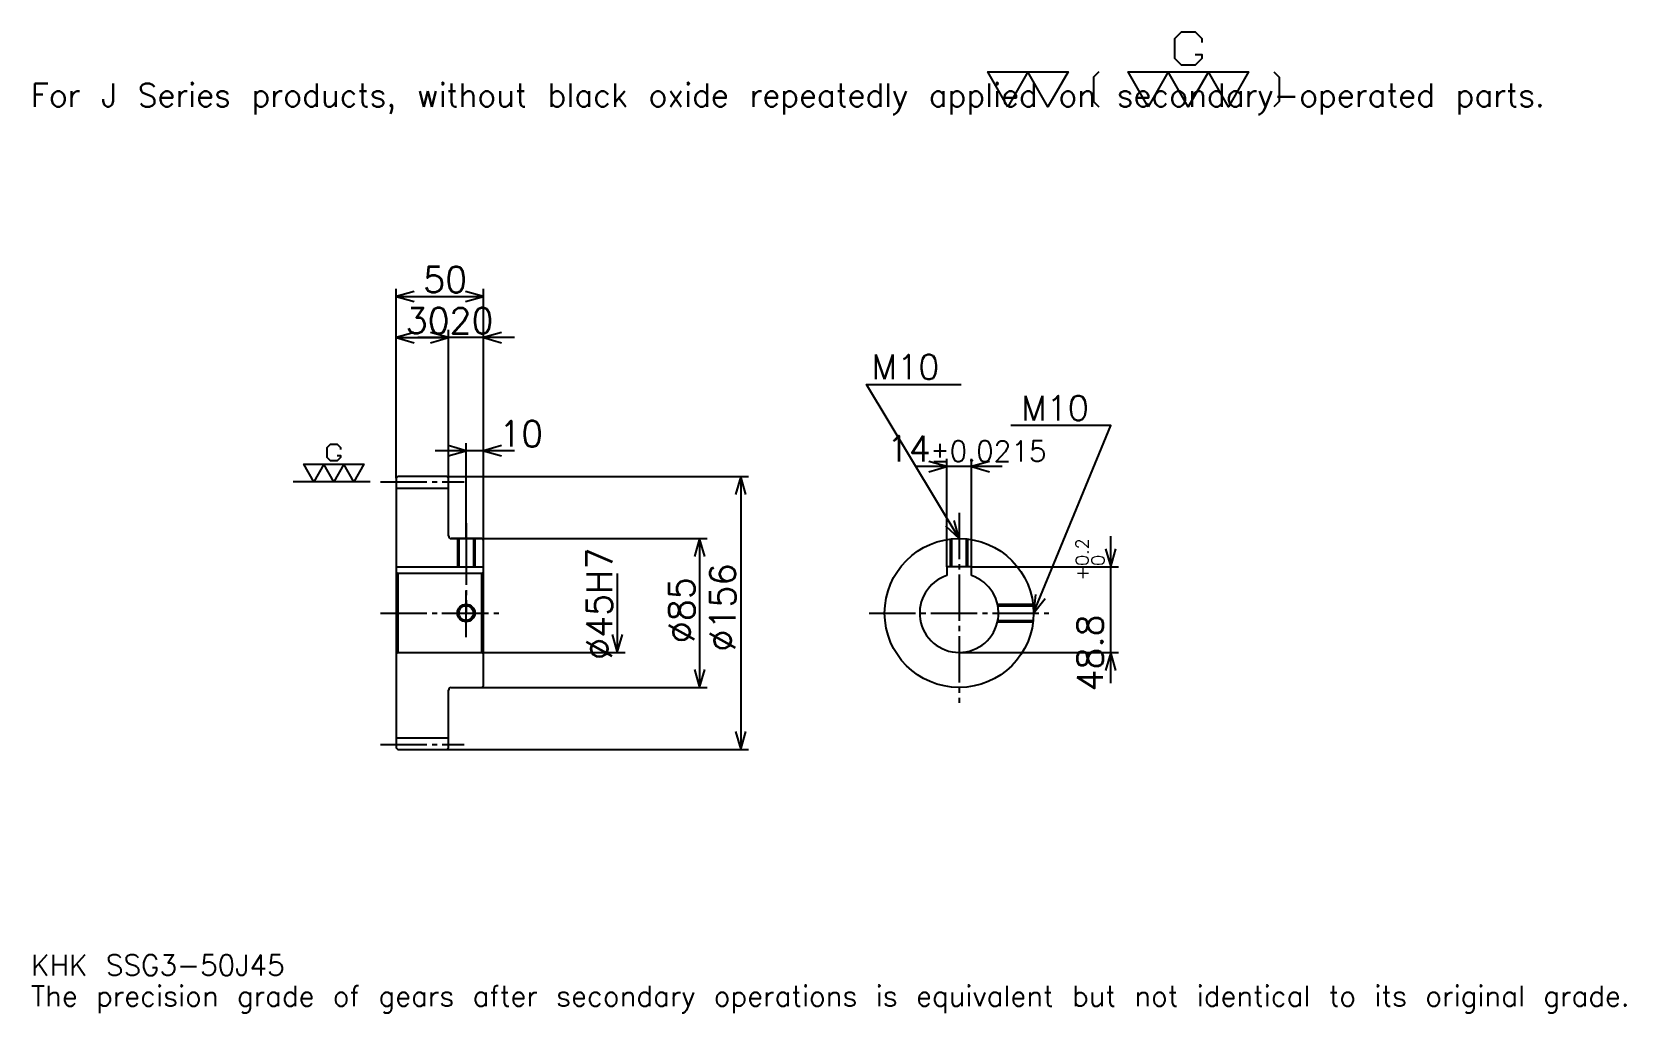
# Model space of a CAD drawing. Extents: x 30 to 940, y 11 to 571.
import ezdxf

# ---------------------------------------------------------------- set-up
doc = ezdxf.new("R2010")
doc.units = 0
doc.linetypes.add('DASHDOT', pattern=[35.217392, 26.413043, -2.934783, 2.934783, -2.934783])
doc.layers.get('0').update_dxf_attribs({"linetype": 'CONTINUOUS'})
doc.layers.add('DASHDOT', color=6, linetype='DASHDOT')
doc.styles.add('KANJI', font='TXT', dxfattribs={"bigfont": 'BIGFONT'})

msp = doc.modelspace()

# ---------------------------------------------------------------- linework, layer by layer
at = {"color": 5}
for p, q in [((237.717407, 317.184784), (237.717407, 424.304352)), ((237.717407, 419.902161), (287.717407, 419.902161)), ((287.717407, 317.184784), (287.717407, 424.304352)), ((267.717407, 317.184784), (267.717407, 400.826111)), ((237.717407, 396.42392), (267.717407, 396.42392)), ((305.326111, 396.42392), (250.108704, 396.42392)), ((305.326111, 331.858704), (260.108704, 331.858704)), ((277.717407, 317.184784), (277.717407, 336.260864)), ((583.739136, 322.771729), (534.521729, 322.771729)), ((552.130493, 265.484772), (552.130493, 327.17392)), ((566.130493, 265.484772), (566.130493, 327.17392)), ((237.717407, 316.184784), (237.717407, 317.184784)), ((266.717407, 317.184784), (287.717407, 317.184784)), ((267.717407, 316.184784), (267.717407, 317.184784)), ((277.717407, 281.684784), (277.717407, 317.184784)), ((277.717407, 281.684784), (277.717407, 317.184784)), ((287.717407, 317.184784), (438.858704, 317.184784)), ((287.717407, 280.684784), (287.717407, 317.184784)), ((434.456543, 317.184784), (434.456543, 161.184784)), ((645.652222, 199.07608), (645.652222, 283.093475)), ((269.217407, 281.684784), (287.717407, 281.684784)), ((287.717407, 281.684784), (415.380432, 281.684784)), ((410.978271, 281.684784), (410.978271, 196.684784)), ((566.130493, 265.484772), (650.054321, 265.484772)), ((364.021759, 261.684784), (364.021759, 216.684784)), ((287.717407, 216.684784), (368.42392, 216.684784)), ((559.130493, 216.684784), (650.054321, 216.684784)), ((269.217407, 196.684784), (287.717407, 196.684784)), ((287.717407, 196.684784), (415.380432, 196.684784)), ((266.717407, 161.184784), (287.717407, 161.184784)), ((287.717407, 161.184784), (438.858704, 161.184784))]:
    msp.add_line(p, q, dxfattribs=at)
at = {"color": 7}
msp.add_line((223.043488, 314.184784), (179.021759, 314.184784), dxfattribs=at)
at = {"color": 4}
for p, q in [((237.717407, 310.434784), (267.717407, 310.434784)), ((237.717407, 265.484772), (287.717407, 265.484772)), ((238.717407, 261.684784), (238.717407, 216.684784)), ((286.717407, 261.684784), (287.717407, 262.684784)), ((286.717407, 216.684784), (287.717407, 215.684784)), ((237.717407, 167.934784), (267.717407, 167.934784))]:
    msp.add_line(p, q, dxfattribs=at)
at = {"color": 7}
for points in [[(693.782654, 558.019531), (697.597839, 558.019531), (697.597839, 555.730408), (693.782654, 551.915222), (686.152222, 551.915222), (682.336975, 555.730408), (682.336975, 567.176086), (686.152222, 570.991272), (693.782654, 570.991272), (697.597839, 567.176086), (697.597839, 564.886963)], [(586.956543, 528.260864), (575.510864, 548.099976), (621.293518, 548.099976), (609.847839, 528.260864), (598.402222, 548.099976), (586.956543, 528.260864)], [(638.843506, 548.099976), (635.791321, 545.047852), (635.791321, 531.313049), (638.843506, 528.260864)], [(667.076111, 528.260864), (655.630432, 548.099976), (724.304382, 548.099976), (712.858704, 528.260864), (701.413086, 548.099976), (689.967407, 528.260864), (678.52179, 548.099976), (667.076111, 528.260864)], [(738.802185, 548.099976), (741.85437, 545.047852), (741.85437, 531.313049), (738.802185, 528.260864)], [(204.114151, 329.064148), (206.021759, 329.064148), (206.021759, 327.919556), (204.114151, 326.011963), (200.298935, 326.011963), (198.391327, 327.919556), (198.391327, 333.642395), (200.298935, 335.549988), (204.114151, 335.549988), (206.021759, 333.642395), (206.021759, 332.497833)], [(190.760895, 314.184784), (185.038055, 324.10434), (219.375015, 324.10434), (213.652191, 314.184784), (207.929367, 324.10434), (202.206543, 314.184784), (196.483719, 324.10434), (190.760895, 314.184784)]]:
    msp.add_lwpolyline(points, dxfattribs=at)
at = {"color": 5}
for points in [[(247.989151, 422.836975), (237.717407, 419.902161), (247.989151, 416.967407)], [(277.445679, 416.967407), (287.717407, 419.902161), (277.445679, 422.836975)], [(247.989151, 399.358704), (237.717407, 396.42392), (247.989151, 393.489136)], [(257.445679, 393.489136), (267.717407, 396.42392), (257.445679, 399.358704)], [(257.445679, 393.489136), (267.717407, 396.42392), (257.445679, 399.358704)], [(297.989136, 399.358704), (287.717407, 396.42392), (297.989136, 393.489136)], [(559.130493, 281.684784), (506.304352, 369.728271), (560.304321, 369.728271)], [(601.630493, 239.184784), (645.652222, 346.25), (588.717407, 346.25)], [(267.445679, 328.92392), (277.717407, 331.858704), (267.445679, 334.793488)], [(297.989136, 334.793488), (287.717407, 331.858704), (297.989136, 328.92392)], [(541.858765, 319.836975), (552.130493, 322.771729), (541.858765, 325.706543)], [(576.402222, 325.706543), (566.130493, 322.771729), (576.402222, 319.836975)], [(437.391327, 306.913055), (434.456543, 317.184784), (431.521759, 306.913055)], [(551.329102, 288.982788), (559.130493, 281.684784), (556.362244, 292.002655)], [(413.913055, 271.413055), (410.978271, 281.684784), (408.043488, 271.413055)], [(642.717407, 275.756531), (645.652222, 265.484772), (648.586975, 275.756531)], [(602.822266, 249.800858), (601.630493, 239.184784), (608.250854, 247.568802)], [(361.086975, 226.956528), (364.021759, 216.684784), (366.956543, 226.956528)], [(648.586975, 206.41304), (645.652222, 216.684784), (642.717407, 206.41304)], [(408.043488, 206.956528), (410.978271, 196.684784), (413.913055, 206.956528)], [(431.521759, 171.456512), (434.456543, 161.184784), (437.391327, 171.456512)]]:
    msp.add_lwpolyline(points, dxfattribs=at)
at = {"color": 4}
for points in [[(267.717407, 283.184784), (267.717407, 316.184784), (266.717407, 317.184784), (238.717407, 317.184784), (237.717407, 316.184784), (237.717407, 215.684784)], [(269.217407, 196.684784), (286.717407, 196.684784), (287.717407, 197.684784), (287.717407, 280.684784), (286.717407, 281.684784), (269.217407, 281.684784)], [(272.717407, 281.684784), (272.717407, 265.484772)], [(273.527405, 281.684784), (273.527405, 265.484772)], [(281.90741, 281.684784), (281.90741, 265.484772)], [(282.717407, 281.684784), (282.717407, 265.484772)], [(554.130493, 265.484772), (554.130493, 281.389648)], [(554.94043, 265.484772), (554.94043, 281.477722)], [(563.320435, 265.484772), (563.320435, 281.477722)], [(564.130493, 265.484772), (564.130493, 281.389648)], [(566.130493, 260.568176), (566.130493, 265.484772), (552.130493, 265.484772), (552.130493, 260.568176)], [(237.717407, 215.684784), (238.717407, 216.684784), (286.717407, 216.684784), (286.717407, 261.684784), (238.717407, 261.684784), (237.717407, 262.684784)], [(581.067871, 244.184784), (601.335327, 244.184784)], [(581.236877, 243.374786), (601.423401, 243.374786)], [(581.067871, 234.184784), (601.335327, 234.184784)], [(581.236877, 234.994781), (601.423401, 234.994781)], [(237.717407, 215.684784), (237.717407, 162.184784), (238.717407, 161.184784), (266.717407, 161.184784), (267.717407, 162.184784), (267.717407, 195.184784)]]:
    msp.add_lwpolyline(points, dxfattribs=at)
for centre, radius in [((559.130493, 239.184784), 42.5), ((277.717407, 239.184784), 4.19)]:
    msp.add_circle(centre, radius, dxfattribs=at)
at = {"color": 7}
msp.add_circle((277.717407, 239.184784), 5, dxfattribs=at)
at = {"color": 4}
for centre, radius, start, end in [((269.217407, 283.184784), 1.5, 180, 270), ((559.130493, 239.184784), 22.5, 108.12620381, 71.87379619), ((269.217407, 195.184784), 1.5, 90, 180)]:
    msp.add_arc(centre, radius, start, end, dxfattribs=at)
at = {"layer": 'DASHDOT', "color": 7}
for p, q in [((228.913055, 314.184784), (276.521759, 314.184784)), ((559.130493, 296.358704), (559.130493, 187.880432)), ((277.717407, 281.684784), (277.717407, 239.184784)), ((228.913055, 239.184784), (296.521759, 239.184784)), ((507.826111, 239.184784), (610.434814, 239.184784)), ((228.913055, 164.184784), (276.521759, 164.184784))]:
    msp.add_line(p, q, dxfattribs=at)
for points in [[(277.717407, 290.489136), (277.717407, 256.68042)], [(277.717407, 225.380432), (277.717407, 252.989136)], [(263.913055, 239.184784), (291.521759, 239.184784)]]:
    msp.add_lwpolyline(points, dxfattribs=at)

# ---------------------------------------------------------------- texts
at = {"color": 7, "style": 'KANJI'}
for s, height, p in [('For J Series products, without black oxide repeatedly applied on secondary-operated parts.', 13.206522, (29.347826, 528.260864)), ('50', 14.673913, (253.179367, 422.25)), ('30', 14.673913, (243.179367, 398.771729)), ('20', 14.673913, (268.179352, 398.771729)), ('M10', 14.086957, (509.239136, 372.663025)), ('M10', 14.086957, (594.586975, 349.184784)), ('10', 14.673913, (296.521759, 334.206512)), ('14', 14.673913, (517.835205, 325.706543)), ('%%p0.0215', 11.73913, (542.632263, 325.706543)), ('KHK SSG3-50J45', 11.73913, (29.347826, 32.282608)), ('The precision grade of gears after secondary operations is equivalent but not identical to its original grade.', 11.73913, (29.347826, 14.673913))]:
    msp.add_text(s, height=height, dxfattribs=at).set_placement(p)
for s, height, p in [('%%c45H7', 14.673913, (361.086975, 212.404892)), ('0.2', 7.336957, (633.032593, 266.0961)), ('%%c156', 14.673913, (431.521759, 217.17392)), ('+', 7.336957, (633.032593, 257.878693)), ('0', 7.336957, (642.130493, 266.0961)), ('%%c85', 14.673913, (408.043488, 221.942932)), ('48.8', 14.673913, (641.25, 194.364197))]:
    msp.add_text(s, height=height, rotation=90, dxfattribs=at).set_placement(p)

doc.saveas('drawing.dxf')
